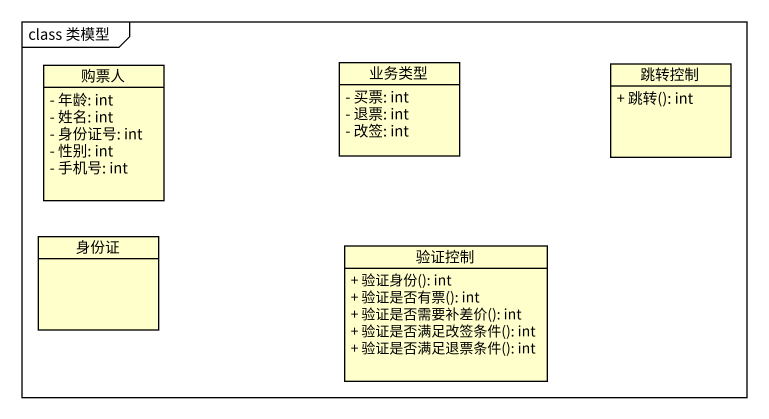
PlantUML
@startuml
mainframe class 类模型
hide circle
hide empty members
skinparam classAttributeIconSize 0
class 购票人 {
  - 年龄: int
  - 姓名: int
  - 身份证号: int
  - 性别: int
  - 手机号: int
}
class 业务类型 {
  - 买票: int
  - 退票: int
  - 改签: int
}
class 跳转控制 {
  + 跳转(): int
}
class 身份证
class 验证控制 {
  + 验证身份(): int
  + 验证是否有票(): int
  + 验证是否需要补差价(): int
  + 验证是否满足改签条件(): int
  + 验证是否满足退票条件(): int
}
@enduml
